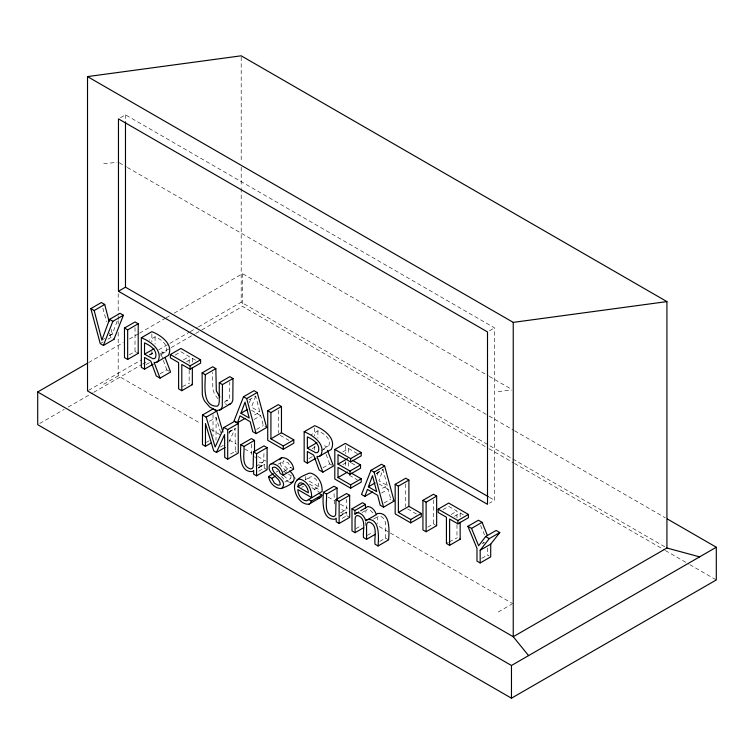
<?xml version="1.0" encoding="UTF-8"?>
<svg xmlns="http://www.w3.org/2000/svg" width="754" height="754" viewBox="0 0 754 754"><rect width="100%" height="100%" fill="white"/><g stroke="black" fill="none" stroke-linecap="round" stroke-linejoin="round"><path stroke-width="0.57" stroke-dasharray="3.77 2.83" d="M305.247 479.968L305.785 476.471M283.645 475.633L286.746 478.319L289.838 479.233L290.987 477.527L289.395 474.125M109.556 335.643L112.431 333.984L117.238 320.921M387.226 485.529L383.023 469.619L378.923 480.741L387.226 485.529L380.525 489.403M249.329 402.73L251.478 397.254M377.207 475.218L378.923 470.835M228.952 433.72L230.818 429.601M228.896 442.146L235.135 428.489L235.267 451.344L228.556 455.209M255.974 466.349L262.684 462.475L263.683 461.062L264.023 451.693M340.44 512.899L345.228 510.138L346.237 508.714L346.567 499.346M372.938 512.927L370.054 510.053L366.878 509.761L365.935 510.958L365.624 515.18M224.145 402.306L227.981 400.091L229.348 398.404L229.8 382.25M379.78 541.41L385.53 538.092C384.578 531.287 388.96 518.95 379.752 516.019L378.348 516.311L377.424 517.451L377.113 523.983M160.366 355.247L166.163 351.279C168.17 343.994 160.659 339.309 155.06 336.802L149.311 340.12M323.212 449.271L329.008 445.294C331.015 438.008 323.494 433.324 317.896 430.817L311.195 434.69M318.914 486.726C318.735 482.409 316.105 477.848 311.704 476.754L310.026 477.075L308.876 478.404L308.386 480.656L318.914 486.726L313.164 490.043M258.292 468.196L264.202 464.398L264.202 468.046L258.452 471.363M339.884 516.405L346.746 512.06L346.746 515.708L340.035 519.581M293.702 469.12L290.742 467.414L288.235 462.833L283.787 460.92L282.703 462.626L283.495 464.982L288.839 470.147M120.461 117.709L125.484 114.815L494.53 327.877L494.53 500.26L489.516 503.163M109.443 335.577L112.431 333.984M101.884 340.063L104.759 338.405M100.254 343.607L103.128 341.948M107.916 339.187L110.791 337.528L112.374 338.442M88.652 362.542L123.298 342.542M129.415 339.008L138.585 333.72M139.603 333.127L165.079 318.424M166.106 317.83L170.178 315.474M174.259 313.127L242.534 273.702L488.074 415.473M129.264 354.823L135.013 351.505L136.606 352.429M149.311 354.7L154.099 351.939M88.538 390.355L141.46 359.799M149.603 355.096L153.675 352.749M158.764 349.809L168.934 343.937M169.952 343.343L189.292 332.184M190.31 331.59L197.435 327.481M198.453 326.897L241.195 302.213L666.922 548.007M103.703 384.238L118.19 375.878L200.762 423.55M39.736 423.484L64.194 409.365M68.275 407.019L92.733 392.891M93.75 392.306L141.648 364.653M142.666 364.069L147.756 361.119M159.989 354.06L170.178 348.178M171.196 347.594L194.636 334.06M195.654 333.475L200.752 330.525M201.77 329.941L242.534 306.407L488.074 448.168M146.116 364.559L149.952 362.344M175.154 355.077L180.903 351.76L189.15 356.529L189.15 363.371M183.41 359.846L189.15 356.529M160.131 373.758L166.841 369.884L170.583 372.042M186.596 361.684L192.345 358.367L196.012 360.487M182.449 386.642L189.631 383.041M209.292 421.307L216.125 417.509L221.016 433.88M248.867 399.912L255.681 396.104L259.781 411.948L253.071 415.822M206.313 442.372L209.188 440.713M229.395 431.806L235.135 428.489M228.556 432.438L235.267 428.564M254.013 419.497L260.724 415.624L263.297 425.567L266.643 427.509M220.451 447.009L223.325 445.35M256.586 429.441L263.297 425.567M489.516 330.78L494.53 327.877M258.377 467.678L264.126 464.36M258.452 467.716L264.202 464.398M278.038 464.238L283.787 460.92M312.147 448.715L316.944 445.953M276.266 472.127L278.179 471.014M284.032 471.288L290.742 467.414M321.327 450.694L324.201 449.035L325.766 453.286M308.961 458.573L312.787 456.358M284.955 482.023L290.705 478.705M342.787 451.863L348.536 448.545L357.302 453.606M322.976 467.772L329.677 463.899L333.419 466.057M305.238 479.836L310.026 477.075M301.685 487.376L303.598 486.264M342.787 464.624L347.575 461.863M376.321 473.493L383.023 469.619M376.425 473.559L383.136 469.685M339.969 515.887L346.746 512.06M381.467 493.078L388.169 489.205L390.742 499.148L394.097 501.09M362.09 512.531L366.878 509.761M384.04 503.022L390.742 499.148M355.831 528.695L361.581 525.378M373.56 519.082L378.348 516.311M367.321 535.331L373.07 532.013M442.966 509.704L448.715 506.386L456.971 511.146L456.971 517.989M427.716 527.131L433.465 523.813L435.058 524.737M451.222 514.464L456.971 511.146M454.417 516.311L460.157 512.993L463.823 515.105M446.434 543.474L448.347 542.362M449.299 541.815L457.442 537.668M482.353 543.502L484.266 542.399L481.504 544.115M481.768 558.346L487.518 555.029L489.11 555.943M498.215 612.012L511.74 604.199M227.981 400.091L225.785 400.459M263.089 465.435L260.064 465.623L258.038 464.7M345.634 513.088L342.618 513.286L340.591 512.352M262.684 462.475L261.082 462.852L258.98 462.061M345.228 510.138L343.636 510.505L340.214 508.733M103.703 163.788L117.077 162.298M498.215 391.552L511.589 390.063M165.164 352.486L163.543 352.655L159.556 350.723M327.999 446.5L326.378 446.67L322.401 444.737M225.078 403.814L227.077 404.389M289.555 482.437L283.711 479.073L281.402 476.415M119.207 162.76L126.342 166.879M127.36 167.463L488.234 375.812M489.261 376.406L511.683 389.356M489.092 416.057L513.549 430.176M514.567 430.76L665.358 517.819M489.092 448.762L513.549 462.881M514.567 463.465L664.34 549.939M665.358 550.524L688.788 564.049M689.806 564.642L716.3 579.939M489.431 497.32L494.53 500.26M255.681 396.104L251.478 407.151L259.781 411.948M351.543 463.041L355.539 465.35M251.553 410.336L260.724 415.624M379.008 483.917L388.169 489.205M280.205 435.341L288.952 440.383M349.309 475.227L357.236 479.808M407.66 508.922L416.397 513.964M216.125 417.509L215.993 440.213M309.366 484.068L320.158 490.298M210.96 429.431L222.166 435.906M229.31 440.025L236.445 444.144M244.598 448.856L251.732 452.975M257.849 456.509L266.002 461.212M283.334 471.222L287.415 473.578M288.433 474.162L295.568 478.281M311.883 487.697L319.017 491.815M328.188 497.112L334.305 500.647M340.422 504.181L347.556 508.3M379.158 526.546L389.356 532.428M390.374 533.021L512.701 603.643M235.267 451.344L236.756 452.202M264.202 468.046L267.104 469.723M346.746 515.708L349.658 517.385M385.53 538.092L388.612 539.873M286.332 471.307L280.912 465.454L279.668 461.062M218.01 398.828L215.371 395.332A12.384 7.154 60 0 1 212.826 388.329L212.666 372.419M480.6 525.481L484.492 534.944M254.786 456.472L255.342 457.961M326.152 454.342L329.677 463.899M161.356 355.021L162.921 359.262M163.316 360.327L166.841 369.884M102.874 308.16L106.531 321.713M109.575 333.014L110.791 337.528M111.149 329.385L112.318 333.918M334.408 504.03L333.975 491.693M251.638 454.558L251.421 444.031M487.518 548.083L487.518 555.029M460.157 512.993L460.157 517.555M456.971 524.841L456.971 537.385M433.465 499.94L433.465 523.813M405.718 483.917L405.718 506.66M365.624 522.032L365.624 525.463M348.536 448.545L348.536 454.869M348.536 462.438L348.536 468.083M345.341 445.652L345.341 453.616M345.341 461.571L345.341 466.123M317.896 430.817L317.896 438.159M314.701 427.97L314.701 435.925M314.701 446.161L314.701 450.704M278.264 410.336L278.264 433.079M242.534 273.702L242.534 306.407M241.195 56.984L241.195 162.581M241.195 167.275L241.195 187.228M241.195 188.396L241.195 302.213M213.014 414.625L213.014 436.227M192.345 358.367L192.345 362.938M189.15 370.214L189.15 382.768M155.06 336.802L155.06 344.144M151.865 333.956L151.865 341.911M151.865 351.006L151.865 356.689M135.013 327.632L135.013 351.505M125.484 114.815L125.484 120.678M118.19 293.683L118.19 314.814M118.19 315.992L118.19 319.517M118.19 320.686L118.19 324.211M118.19 332.429L118.19 375.878"/><path stroke-width="1.13" d="M297.849 486.735L298.339 484.483L299.489 483.163L301.166 482.833C305.568 483.927 308.197 488.498 308.377 492.814L297.849 486.735L303.598 483.418M90.819 308.603L100.254 343.607L103.411 345.436L113.948 339.347L123.392 315.238L120.037 313.306L109.5 319.385L101.884 340.063L94.175 310.535L90.819 308.603L101.356 302.514L104.712 304.456L109.104 321.458M237.425 422.806L239.998 415.831L250.187 421.712L252.76 431.656L256.106 433.588L266.643 427.509L257.208 392.495L254.051 390.676L243.514 396.755L234.07 420.873L237.425 422.806L245.088 418.385M364.879 496.386L367.452 489.412L377.631 495.293L380.204 505.237L383.56 507.169L394.097 501.09L384.653 466.076L381.496 464.257L370.959 470.336L361.524 494.454L364.879 496.386L372.542 491.966M240.941 413.239L245.041 402.127L249.244 418.036L240.941 413.239L247.642 409.365M368.386 486.82L372.485 475.708L376.689 491.617L368.386 486.82L375.096 482.946M279.791 459.799L281.657 457.631C287.792 457.32 293.014 463.305 293.702 469.12L283.165 475.209L280.196 473.493L278.961 470.317L276.105 467.772L274.503 467.065L272.43 467.555C271.647 475.34 289.621 480.647 281.43 488.564C274.993 488.724 269.461 482.692 268.594 476.547L273.391 473.785M103.411 345.436L112.855 321.327L123.392 315.238M318.838 493.286L321.892 495.048L311.355 501.127L310.497 503.229L308.725 504.294C301.845 504.511 296.831 497.913 295.248 491.778C292.166 481.759 298.49 477.423 307.557 473.889A10.801 6.239 60 0 1 311.968 473.531C318.98 476.283 322.58 484.209 322.118 491.429L306.586 500.844C301.232 500.42 297.839 494.577 297.849 489.591L311.581 497.517C312.033 490.289 308.443 482.372 301.421 479.61A10.801 6.239 60 0 0 297.019 479.968M321.892 495.048L321.034 497.15L308.725 504.294M205.456 446.302L205.456 423.522L213.74 450.883L216.436 452.438L224.598 434.577L224.72 457.424L227.708 459.148L238.245 453.06L238.245 423.503L234.532 421.363L223.995 427.443L215.163 447.009L206.181 417.16L202.477 415.02L202.477 444.577L205.456 446.302L211.205 442.984M467.895 526.301L476.98 548.384L476.98 561.108L480.175 562.955L480.175 550.231L490.713 544.143L499.789 532.55L496.16 530.458L485.623 536.537L478.63 545.773L471.533 528.403L467.895 526.301L478.432 520.222L482.07 522.324L487.31 535.302M480.175 550.231L489.252 538.639L499.789 532.55M365.511 508.045L367.632 506.49C372.005 506.631 375.209 510.722 376.303 514.662L365.765 520.741C364.672 516.81 361.468 512.72 357.094 512.579L354.908 514.087L354.908 510.505L365.445 504.417L365.445 507.998L360.657 510.769M365.831 520.788L366.849 519.619C380.327 517.498 378.612 538.328 378.074 545.962L374.992 544.181C374.041 537.376 378.423 525.029 369.215 522.098L367.811 522.399L366.887 523.54L366.576 525.434L366.576 539.327L363.494 537.545C362.533 530.75 367 518.394 357.764 515.51L356.34 515.849L355.398 517.046L355.087 518.978L355.087 532.692L351.995 530.901L351.995 508.818L362.533 502.739L365.445 504.417M376.369 514.699L377.386 513.531C390.864 511.41 389.149 532.249 388.612 539.873L378.074 545.962M282.364 488.14C292.524 484.275 298.914 479.431 289.668 470.939M281.657 457.631L269.63 464.888C266.096 474.134 280.837 476.716 280.158 484.794L277.962 485.199L274.456 483.173L271.704 478.338L268.594 476.547M165.051 357.396L170.583 372.042L160.046 378.131L154.118 362.438L156.267 362.457L157.897 361.486C163.43 350.412 150.14 341.11 141.328 337.764L141.328 367.321L144.523 369.168L153.137 364.191M327.5 450.364L333.419 466.057L322.882 472.145L316.963 456.453L319.112 456.472L320.733 455.501C326.275 444.426 312.976 435.124 304.164 431.778L304.164 461.335L307.359 463.182L315.983 458.206M118.463 291.251L487.508 504.322L487.508 331.939L118.463 118.868L118.463 291.251L125.484 287.199L488.413 496.735M94.175 310.535L104.712 304.456M124.476 328.028L135.013 321.949L138.208 323.786L138.208 353.353L127.662 359.432L124.476 357.594L124.476 328.028L127.662 329.875L138.208 323.786M667.394 518.997L716.3 547.234L716.3 579.939L511.466 698.195L37.7 424.662L37.7 391.967L87.634 363.136M141.328 337.764L151.865 331.675C160.677 335.021 173.967 344.324 168.434 355.398L156.267 362.457M144.523 354.21L153.005 358.744L154.627 358.565L155.626 357.358C157.633 350.073 150.121 345.389 144.523 342.882L144.523 354.21L154.099 348.678M170.366 354.531L180.903 348.442L200.602 359.818L200.602 363.136L190.055 369.215L181.808 364.455L181.808 390.695L178.613 388.847L178.613 362.608L170.366 357.848L170.366 354.531L190.055 365.897L200.602 359.818M215.851 368.621L205.314 374.71C205.371 383.984 201.629 406.849 217.444 406.18L218.801 404.493L219.263 401.703L219.263 382.759L229.8 376.67L232.995 378.517L232.826 399.874A12.394 7.154 60 0 1 230.3 403.946L219.753 410.035L216.539 410.478L210.036 407.292L204.824 401.411A12.384 7.154 60 0 1 202.289 394.417L202.119 372.862L212.666 366.774L215.851 368.621L216.313 390.883L219.885 397.056M181.808 390.695L192.345 384.615L192.345 367.5M219.263 382.759L222.458 384.597L232.995 378.517M202.477 415.02L213.014 408.941L216.728 411.081L222.939 432.023M206.181 417.16L216.728 411.081M243.514 396.755L246.671 398.583L257.208 392.495M223.995 427.443L227.708 429.582L238.245 423.503M267.727 410.742L278.264 404.653L281.459 406.5L281.459 432.739L293.806 439.865L293.806 443.192L283.268 449.271L267.727 440.298L267.727 410.742L270.922 412.579L281.459 406.5M216.436 452.438L225.06 447.461M254.513 440.374L243.976 446.453C244.579 453.569 240.846 466.236 250.545 468.931L252.147 468.564L253.146 467.141L253.485 451.948L264.023 445.859L267.104 447.64L267.104 469.723L256.567 475.812L253.655 474.134L253.655 470.487L252.552 471.514C238.839 472.73 240.253 452.928 240.884 444.672L251.421 438.592L254.513 440.374L254.513 451.655M270.922 412.579L270.922 438.828L281.459 432.739M253.485 451.948L256.567 453.729L267.104 447.64M304.164 431.778L314.701 425.69C323.513 429.045 336.812 438.338 331.279 449.412L319.112 456.472M270.922 438.828L283.268 445.953L293.806 439.865M307.359 448.225L315.841 452.758L317.462 452.589L318.471 451.382C320.478 444.087 312.957 439.403 307.359 436.896L307.359 448.225L316.944 442.692M271.704 478.338L275.53 476.132M334.804 449.469L345.341 443.38L361.204 452.541L361.204 455.859L350.667 461.938L337.999 454.624L337.999 464.115L350.007 471.043L360.544 464.964L360.544 468.243L350.007 474.323L337.999 467.395L337.999 477.555L350.667 484.86L361.204 478.781L361.204 482.098L350.667 488.187L334.804 479.026L334.804 449.469L350.667 458.621L361.204 452.541M337.999 464.115L347.575 458.583M337.999 477.555L347.575 472.023M337.057 488.026L326.52 494.115C327.123 501.231 323.391 513.889 333.098 516.594L334.691 516.226L335.69 514.803L336.03 499.6L346.567 493.521L349.658 495.303L349.658 517.385L339.121 523.464L336.209 521.787L336.209 518.139L335.096 519.176C321.383 520.392 322.797 500.59 323.438 492.334L333.975 486.245L337.057 488.026L337.057 499.318M370.959 470.336L374.116 472.164L384.653 466.076M336.03 499.6L339.121 501.382L349.658 495.303M395.181 484.322L405.718 478.234L408.904 480.081L408.904 506.32L421.26 513.455L421.26 516.773L410.713 522.852L395.181 513.879L395.181 484.322L398.366 486.16L408.904 480.081M354.908 514.087L358.81 511.919M355.087 532.692L363.701 527.706M398.366 486.16L398.366 512.409L408.904 506.32M422.928 500.345L433.465 494.256L436.651 496.104L436.651 525.661L426.114 531.74L422.928 529.902L422.928 500.345L426.114 502.183L436.651 496.104M366.576 539.327L375.2 534.35M398.366 512.409L410.713 519.534L421.26 513.455M438.178 509.148L448.715 503.069L468.413 514.435L468.413 517.753L457.876 523.832L449.62 519.072L449.62 545.312L446.434 543.474L446.434 517.235L438.178 512.466L438.178 509.148L457.876 520.514L468.413 514.435M471.533 528.403L482.07 522.324M449.62 545.312L460.157 539.233L460.157 522.117M480.175 562.955L490.713 556.867L490.713 544.143M666.922 548.007L513.238 636.725L87.521 390.94L87.521 76.597L241.195 55.805L666.922 301.6L666.922 548.007L699.618 556.867M37.7 391.967L511.466 665.49L716.3 547.234M292.901 482.051L290.356 482.456M228.82 404.436L230.3 403.946M87.521 76.597L513.238 322.382L666.922 301.6M271.12 463.71C277.255 463.408 282.477 469.393 283.165 475.209M317.632 498.187L319.262 498.215M109.5 319.385L112.855 321.327M202.119 372.862L205.314 374.71M485.623 536.537L489.252 538.639M352.542 460.336L360.544 464.964M351.458 473.154L361.204 478.781M113.477 339.074L113.948 339.347M137.728 353.07L138.208 353.353M191.865 384.333L192.345 384.615M436.18 525.387L436.651 525.661M459.686 538.959L460.157 539.233M160.046 378.131L156.295 375.963L150.819 361.1L144.523 357.471L144.523 369.168M322.882 472.145L319.14 469.978L313.655 455.124L307.359 451.486L307.359 463.182M240.884 444.672L243.976 446.453M323.438 492.334L326.52 494.115M351.995 508.818L354.908 510.505M308.301 499.365L311.355 501.127M528.592 655.603L513.238 636.725L513.238 322.382M374.116 472.164L383.56 507.169M246.671 398.583L256.106 433.588M511.466 665.49L511.466 698.195M457.876 520.514L457.876 523.832M426.114 502.183L426.114 531.74M410.713 519.534L410.713 522.852M350.667 458.621L350.667 461.938M350.667 484.86L350.667 488.187M350.007 471.043L350.007 474.323M339.121 501.382L339.121 523.464M283.268 445.953L283.268 449.271M256.567 453.729L256.567 475.812M227.708 429.582L227.708 459.148M222.458 384.597L222.289 405.963A12.394 7.154 60 0 1 219.753 410.035M190.055 365.897L190.055 369.215M127.662 329.875L127.662 359.432M125.484 121.846L125.484 287.199"/></g></svg>
